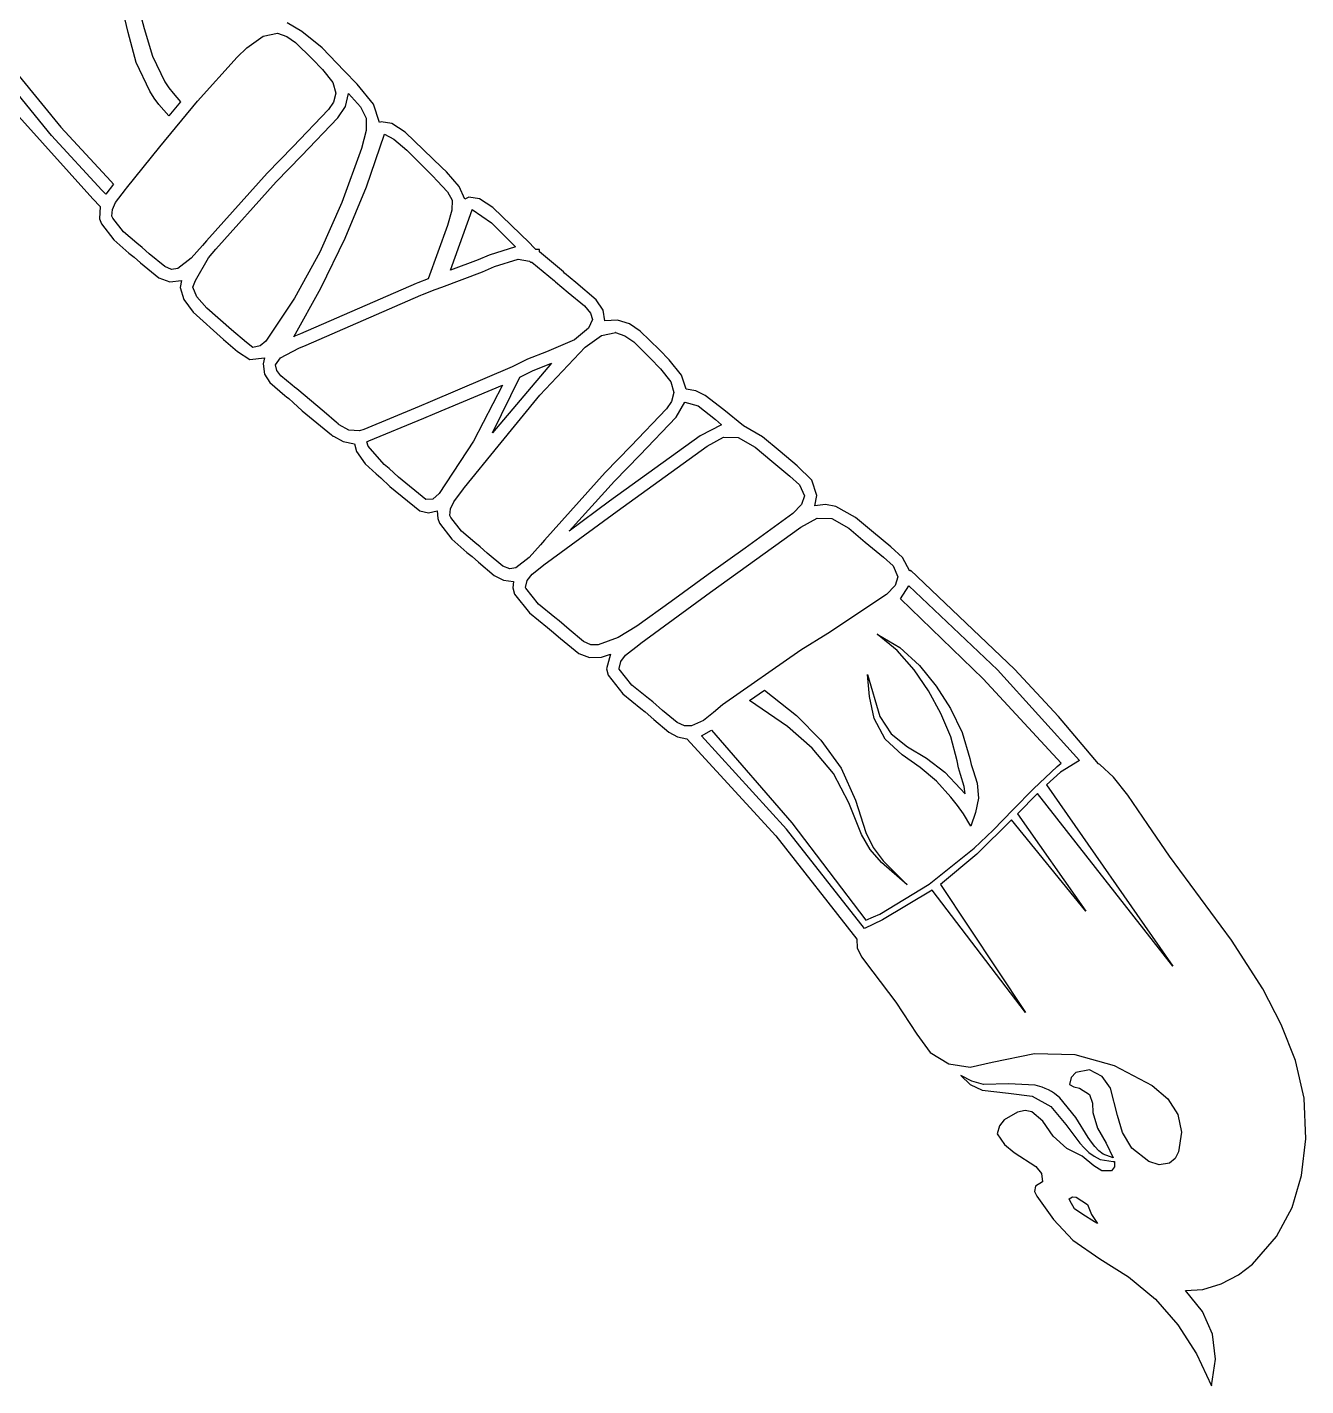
# Model space of a CAD drawing. Extents: x 0 to 178, y 0 to 161.
# Drawn here: x 89.5 to 156.6, y 0 to 71.3 of the extents above; entities that cross this region are included whole.
import ezdxf

# ---------------------------------------------------------------- set-up
doc = ezdxf.new("R2010")
doc.units = 0

msp = doc.modelspace()

# ---------------------------------------------------------------- linework, layer by layer
at = {"layer": 'Layer 1'}
for p, q in [((94.824556, 74.33319), (95.643818, 71.24776)), ((94.800109, 71.045905), (94.092409, 74.089525)), ((103.926586, 71.102127), (103.15014, 71.554391)), ((95.233884, 69.477505), (94.800109, 71.045905)), ((95.643818, 71.24776), (96.074112, 69.805362)), ((101.0418, 70.240761), (101.8986, 70.860445)), ((101.8986, 70.860445), (102.651, 71.0046)), ((102.651, 71.0046), (102.65016, 71.00459)), ((102.65016, 71.00459), (103.129787, 70.839378)), ((103.129787, 70.839378), (103.595586, 70.518155)), ((104.989165, 70.245659), (103.926586, 71.102127)), ((100.531291, 69.743985), (101.0418, 70.240761)), ((103.595586, 70.518155), (104.46758, 69.65511)), ((106.149776, 69.037277), (104.989165, 70.245659)), ((95.938759, 67.960765), (95.233884, 69.477505)), ((96.074112, 69.805362), (96.736048, 68.45351)), ((98.437754, 67.445396), (100.531291, 69.743985)), ((104.46758, 69.65511), (105.004344, 69.099979)), ((89.08986, 68.756991), (91.272263, 66.073547)), ((105.004344, 69.099979), (105.551178, 68.420352)), ((106.819791, 68.324729), (106.149776, 69.037277)), ((90.773412, 65.637693), (88.571249, 68.344552)), ((96.161799, 67.601965), (95.938759, 67.960765)), ((96.736048, 68.45351), (96.936107, 68.145405)), ((96.936107, 68.145405), (97.16351, 67.855394)), ((97.16351, 67.855394), (97.548037, 67.412622)), ((105.551178, 68.420352), (105.705324, 67.853477)), ((105.705324, 67.853477), (105.588339, 67.386056)), ((106.207529, 67.154972), (106.368, 67.8401)), ((106.368, 67.8401), (106.36723, 67.84003)), ((106.36723, 67.84003), (106.996413, 67.13469)), ((107.688298, 67.28927), (106.819791, 68.324729)), ((96.416346, 67.266121), (96.161799, 67.601965)), ((96.935299, 66.665256), (96.416346, 67.266121)), ((96.473361, 65.035505), (98.437754, 67.445396)), ((97.548037, 67.412622), (96.935299, 66.665256)), ((105.588339, 67.386056), (105.321782, 67.004789)), ((105.819163, 66.56818), (106.207529, 67.154972)), ((106.996413, 67.13469), (107.297569, 66.553783)), ((107.991951, 66.322969), (107.688298, 67.28927)), ((89.071388, 66.641118), (92.945378, 62.305738)), ((105.321782, 67.004789), (103.443652, 65.042329)), ((103.911793, 64.57465), (105.819163, 66.56818)), ((107.297569, 66.553783), (107.30527, 65.895929)), ((108.091516, 66.356494), (107.991951, 66.322969)), ((108.650593, 66.271603), (108.091516, 66.356494)), ((93.417568, 62.76946), (90.773412, 65.637693)), ((91.272263, 66.073547), (93.889961, 63.233605)), ((107.30527, 65.895929), (107.054088, 64.95975)), ((107.308851, 62.943593), (108.265, 65.7019)), ((108.26487, 65.70187), (108.268257, 65.711643)), ((108.265, 65.7019), (108.26487, 65.70187)), ((108.268257, 65.711643), (108.746468, 65.452456)), ((109.352579, 65.815071), (108.650593, 66.271603)), ((111.273356, 63.964544), (109.352579, 65.815071)), ((94.720531, 62.877105), (96.473361, 65.035505)), ((103.443652, 65.042329), (102.097642, 63.666429)), ((107.054088, 64.95975), (106.027606, 62.116054)), ((108.746468, 65.452456), (109.434464, 64.862103)), ((102.580323, 63.2137), (103.911793, 64.57465)), ((109.434464, 64.862103), (110.796967, 63.504693)), ((102.097642, 63.666429), (98.913742, 60.111889)), ((110.796967, 63.504693), (111.03249, 63.262465)), ((111.506658, 63.724619), (111.273356, 63.964544)), ((112.184914, 62.96707), (111.506658, 63.724619)), ((93.4177, 62.7694), (93.417568, 62.76946)), ((93.633757, 62.550461), (93.4177, 62.7694)), ((94.034442, 63.087953), (93.633757, 62.550461)), ((93.889961, 63.233605), (94.034442, 63.087953)), ((94.148386, 62.126987), (94.663661, 62.809488)), ((94.663661, 62.809488), (94.720531, 62.877105)), ((99.413703, 59.67831), (102.580323, 63.2137)), ((106.193151, 60.248599), (107.308851, 62.943593)), ((111.03249, 63.262465), (111.570595, 62.682795)), ((112.476618, 62.29968), (112.184914, 62.96707)), ((92.945378, 62.305738), (93.333862, 61.912405)), ((93.975079, 61.755163), (94.148386, 62.126987)), ((106.027606, 62.116054), (104.862441, 59.51188)), ((111.570595, 62.682795), (111.811998, 62.237651)), ((111.811998, 62.237651), (111.796131, 61.717137)), ((112.685646, 62.396174), (112.476618, 62.29968)), ((113.244711, 62.311299), (112.685646, 62.396174)), ((113.946696, 61.854783), (113.244711, 62.311299)), ((93.333862, 61.912405), (93.308781, 61.25487)), ((93.952648, 61.405718), (93.975079, 61.755163)), ((93.95273, 61.405314), (93.952648, 61.405718)), ((93.992918, 61.301832), (93.95273, 61.405314)), ((111.796131, 61.717137), (111.56243, 60.911355)), ((111.732803, 58.567801), (112.859, 61.7416)), ((112.859, 61.7416), (112.862353, 61.751337)), ((112.859, 61.7416), (112.859, 61.7416)), ((112.862353, 61.751337), (113.868931, 61.048331)), ((115.867446, 60.004274), (113.946696, 61.854783)), ((93.308781, 61.25487), (93.407254, 60.994627)), ((93.407254, 60.994627), (94.046105, 60.155754)), ((94.55871, 60.579641), (93.992918, 61.301832)), ((111.56243, 60.911355), (110.55191, 58.115335)), ((113.868931, 61.048331), (115.142013, 59.801317)), ((94.046105, 60.155754), (94.846164, 59.468917)), ((95.258428, 59.986282), (94.55871, 60.579641)), ((95.543108, 59.756858), (95.258428, 59.986282)), ((98.913742, 60.111889), (98.70225, 59.86453)), ((104.921001, 57.623831), (106.193151, 60.248599)), ((116.083947, 59.780909), (115.867446, 60.004274)), ((94.846164, 59.468917), (95.123614, 59.245471)), ((95.123614, 59.245471), (95.450709, 58.947422)), ((95.90534, 59.427909), (95.543108, 59.756858)), ((96.72513, 58.752817), (95.90534, 59.427909)), ((98.111577, 59.205966), (97.41287, 58.66337)), ((98.70225, 59.86453), (98.111577, 59.205966)), ((98.344378, 58.026779), (99.014353, 59.212999)), ((99.014353, 59.212999), (99.206577, 59.436203)), ((99.206577, 59.436203), (99.413703, 59.67831)), ((104.862441, 59.51188), (103.536539, 57.102916)), ((113.749073, 59.356041), (113.173653, 59.108078)), ((115.142013, 59.801317), (113.749073, 59.356041)), ((116.209, 59.6523), (116.083947, 59.780909)), ((116.398457, 59.652289), (116.209, 59.6523)), ((116.399428, 59.52554), (116.398457, 59.652289)), ((117.655688, 58.47564), (116.399428, 59.52554)), ((95.450709, 58.947422), (96.418261, 58.169709)), ((97.087443, 58.608949), (96.72513, 58.752817)), ((97.41287, 58.66337), (97.087443, 58.608949)), ((111.268548, 57.682554), (113.404288, 58.487798)), ((113.173653, 59.108078), (111.732803, 58.567801)), ((113.404288, 58.487798), (114.026195, 58.754828)), ((114.026195, 58.754828), (115.273405, 59.147029)), ((115.273405, 59.147029), (115.877, 59.0412)), ((115.877, 59.0412), (115.87751, 59.04124)), ((115.87751, 59.04124), (115.925335, 58.99059)), ((115.925335, 58.99059), (115.99, 58.9906)), ((115.99, 58.9906), (117.18123, 58.014578)), ((96.418261, 58.169709), (96.99251, 57.95444)), ((96.99251, 57.95444), (97.597569, 58.020557)), ((97.597569, 58.020557), (97.531086, 57.666727)), ((98.192102, 57.684622), (98.344378, 58.026779)), ((109.926646, 57.870158), (103.852686, 55.232918)), ((110.011429, 57.903522), (109.926646, 57.870158)), ((110.55191, 58.115335), (110.011429, 57.903522)), ((117.18123, 58.014578), (117.238465, 57.955769)), ((117.238465, 57.955769), (117.909287, 57.400991)), ((117.713123, 58.416588), (117.655688, 58.47564)), ((118.30987, 57.927568), (117.713123, 58.416588)), ((119.377734, 57.005839), (118.30987, 57.927568)), ((97.531086, 57.666727), (97.723277, 57.035829)), ((98.41101, 57.175371), (98.192102, 57.684622)), ((98.933837, 56.577816), (98.41101, 57.175371)), ((103.536539, 57.102916), (102.027848, 54.84485)), ((103.495503, 55.076197), (104.921001, 57.623831)), ((104.144494, 54.638809), (110.169534, 57.254319)), ((110.169534, 57.254319), (110.254113, 57.287765)), ((110.254113, 57.287765), (110.925259, 57.550796)), ((110.925259, 57.550796), (111.268548, 57.682554)), ((117.909287, 57.400991), (118.765381, 56.691681)), ((97.723277, 57.035829), (98.216978, 56.371232)), ((98.216978, 56.371232), (99.812316, 54.932177)), ((100.231152, 55.444262), (98.933837, 56.577816)), ((118.765381, 56.691681), (119.078659, 56.315877)), ((119.734989, 56.476559), (119.377734, 57.005839)), ((119.82867, 55.904958), (119.734989, 56.476559)), ((119.172857, 55.976581), (118.974088, 55.519187)), ((119.078659, 56.315877), (119.172857, 55.976581)), ((120.484427, 55.944946), (119.82867, 55.904958)), ((121.113918, 55.745567), (120.484427, 55.944946)), ((121.686806, 55.374355), (121.113918, 55.745567)), ((99.812316, 54.932177), (100.5444, 54.30405)), ((101.012326, 54.77158), (100.231152, 55.444262)), ((103.509157, 55.081974), (103.495503, 55.076197)), ((103.852686, 55.232918), (103.509157, 55.081974)), ((118.331824, 55.006257), (118.236822, 54.913273)), ((118.974088, 55.519187), (118.331824, 55.006257)), ((118.786725, 54.525426), (119.643091, 55.145153)), ((119.643091, 55.145153), (120.395, 55.2894)), ((120.395, 55.2894), (120.39494, 55.28938)), ((120.39494, 55.28938), (120.874509, 55.12424)), ((120.874509, 55.12424), (121.340245, 54.80306)), ((122.696637, 54.390316), (121.686806, 55.374355)), ((100.5444, 54.30405), (101.190584, 53.875211)), ((101.356865, 54.515661), (101.012326, 54.77158)), ((101.737856, 54.587514), (101.356865, 54.515661)), ((102.027848, 54.84485), (101.737856, 54.587514)), ((102.801152, 53.969519), (103.765823, 54.47199)), ((103.765823, 54.47199), (104.144494, 54.638809)), ((116.764752, 54.289145), (115.769423, 53.889267)), ((116.41636, 52.005083), (118.786725, 54.525426)), ((118.236822, 54.913273), (116.764752, 54.289145)), ((121.340245, 54.80306), (122.21203, 53.9401)), ((123.203146, 53.865629), (122.696637, 54.390316)), ((101.190584, 53.875211), (101.964284, 53.963346)), ((101.964284, 53.963346), (101.883904, 53.645465)), ((101.883904, 53.645465), (101.964317, 53.109165)), ((102.543698, 53.593475), (102.801152, 53.969519)), ((102.609263, 53.294017), (102.543698, 53.593475)), ((114.969671, 53.49848), (110.655731, 51.65089)), ((117.021712, 53.678537), (113.937212, 50.028637)), ((115.769423, 53.889267), (114.969671, 53.49848)), ((116.066695, 53.298169), (116.99045, 53.667107)), ((116.99045, 53.667107), (117.021712, 53.678537)), ((122.21203, 53.9401), (122.749115, 53.384758)), ((123.858829, 53.053141), (123.203146, 53.865629)), ((101.964317, 53.109165), (102.241207, 52.662864)), ((102.81633, 53.014455), (102.609263, 53.294017)), ((103.416921, 52.524315), (102.81633, 53.014455)), ((113.937212, 50.028637), (115.365, 52.9541)), ((115.364448, 52.95414), (116.066695, 53.298169)), ((115.365, 52.9541), (115.364448, 52.95414)), ((122.749115, 53.384758), (123.295932, 52.705118)), ((124.102827, 52.315569), (123.858829, 53.053141)), ((102.241207, 52.662864), (103.028314, 51.988565)), ((103.541974, 52.43206), (103.416921, 52.524315)), ((103.656404, 52.345663), (103.541974, 52.43206)), ((105.101614, 51.124913), (103.656404, 52.345663)), ((110.904165, 51.037646), (114.452245, 52.531036)), ((114.452245, 52.531036), (112.938195, 49.598917)), ((123.295932, 52.705118), (123.45008, 52.138255)), ((123.45008, 52.138255), (123.333105, 51.670846)), ((124.608497, 52.232784), (124.102827, 52.315569)), ((125.093253, 51.996274), (124.608497, 52.232784)), ((103.028314, 51.988565), (103.11847, 51.922)), ((103.11847, 51.922), (103.232332, 51.823606)), ((103.232332, 51.823606), (103.467776, 51.61967)), ((103.467776, 51.61967), (103.937043, 51.179765)), ((110.084392, 51.419084), (107.184442, 50.209924)), ((110.655731, 51.65089), (110.084392, 51.419084)), ((114.219125, 49.321496), (116.41636, 52.005083)), ((123.333105, 51.670846), (123.066553, 51.289568)), ((123.563936, 50.852925), (124.03, 51.6473)), ((124.03, 51.6473), (124.03074, 51.64735)), ((124.03074, 51.64735), (124.732165, 51.443661)), ((124.732165, 51.443661), (125.63344, 50.732764)), ((126.065657, 51.233479), (125.093253, 51.996274)), ((103.937043, 51.179765), (105.474223, 49.927785)), ((105.74267, 50.566379), (105.101614, 51.124913)), ((107.44402, 49.601239), (110.33319, 50.805959)), ((110.33319, 50.805959), (110.904165, 51.037646)), ((123.066553, 51.289568), (121.189033, 49.327748)), ((121.657206, 48.860045), (123.563936, 50.852925)), ((125.63344, 50.732764), (125.958026, 50.455058)), ((127.104047, 50.389861), (126.065657, 51.233479)), ((105.474223, 49.927785), (105.545515, 49.858313)), ((105.828099, 50.495976), (105.74267, 50.566379)), ((105.835854, 50.490241), (105.828099, 50.495976)), ((105.854151, 50.484343), (105.835854, 50.490241)), ((105.886101, 50.453121), (105.854151, 50.484343)), ((106.385248, 50.175445), (105.886101, 50.453121)), ((106.955261, 50.138874), (106.385248, 50.175445)), ((107.184442, 50.209924), (106.955261, 50.138874)), ((125.958026, 50.455058), (124.829846, 49.877985)), ((128.106605, 49.815358), (127.104047, 50.389861)), ((105.545515, 49.858313), (105.573828, 49.858999)), ((105.573828, 49.858999), (105.575, 49.859)), ((105.575, 49.859), (105.577182, 49.85904)), ((105.577182, 49.85904), (106.099568, 49.576904)), ((106.099568, 49.576904), (106.681, 49.4568)), ((106.681, 49.4568), (106.795712, 49.050987)), ((107.336493, 49.561576), (107.44402, 49.601239)), ((107.398018, 49.324639), (107.336493, 49.561576)), ((108.249228, 48.372893), (107.398018, 49.324639)), ((112.938195, 49.598917), (111.133, 46.8365)), ((112.465245, 47.161796), (114.219125, 49.321496)), ((121.189033, 49.327748), (119.842553, 47.951088)), ((124.829846, 49.877985), (120.074266, 46.441475)), ((120.469568, 45.910742), (125.201798, 49.330532)), ((125.201798, 49.330532), (126.061725, 49.795742)), ((126.061725, 49.795742), (126.827, 49.7893)), ((126.827, 49.7893), (127.723993, 49.276343)), ((126.827, 49.7893), (126.827, 49.7893)), ((127.723993, 49.276343), (128.58876, 48.54985)), ((129.027457, 49.044861), (128.106605, 49.815358)), ((106.795712, 49.050987), (107.242657, 48.403926)), ((120.325296, 47.498405), (121.657206, 48.860045)), ((128.58876, 48.54985), (129.542366, 47.757811)), ((129.928914, 48.294588), (129.027457, 49.044861)), ((107.242657, 48.403926), (107.819722, 47.869657)), ((107.819722, 47.869657), (108.063446, 47.658247)), ((108.505232, 48.150657), (108.249228, 48.372893)), ((108.989364, 47.697061), (108.505232, 48.150657)), ((119.842553, 47.951088), (116.658453, 44.396628)), ((130.692395, 47.540797), (129.928914, 48.294588)), ((108.063446, 47.658247), (108.532499, 47.218585)), ((108.532499, 47.218585), (110.123239, 45.937015)), ((110.429364, 46.523361), (108.989364, 47.697061)), ((111.893052, 46.411389), (112.40805, 47.093656)), ((112.40805, 47.093656), (112.465245, 47.161796)), ((117.948456, 44.868835), (120.325296, 47.498405)), ((129.542366, 47.757811), (130.045098, 47.303104)), ((130.045098, 47.303104), (130.299302, 46.726331)), ((130.960474, 46.740808), (130.692395, 47.540797)), ((110.796096, 46.553636), (110.429364, 46.523361)), ((111.133268, 46.83656), (110.796096, 46.553636)), ((111.133, 46.8365), (111.133268, 46.83656)), ((111.719859, 46.039728), (111.893052, 46.411389)), ((120.074266, 46.441475), (117.948456, 44.868835)), ((130.299302, 46.726331), (130.153121, 46.270887)), ((130.856264, 46.197985), (130.960474, 46.740808)), ((110.123239, 45.937015), (110.575469, 45.834049)), ((110.575469, 45.834049), (111.028494, 45.933459)), ((111.028494, 45.933459), (111.053013, 45.539723)), ((111.69744, 45.690496), (111.719859, 46.039728)), ((111.737832, 45.586246), (111.69744, 45.690496)), ((116.815708, 43.236862), (120.469568, 45.910742)), ((129.69767, 45.797327), (127.19546, 43.982377)), ((130.153121, 46.270887), (129.69767, 45.797327)), ((131.41038, 46.265825), (130.856264, 46.197985)), ((131.958224, 46.158522), (131.41038, 46.265825)), ((132.991144, 45.581004), (131.958224, 46.158522)), ((111.053013, 45.539723), (111.151447, 45.279401)), ((111.151447, 45.279401), (111.790076, 44.440759)), ((112.303325, 44.864481), (111.737832, 45.586246)), ((125.378736, 41.656906), (130.110846, 45.076586)), ((130.110846, 45.076586), (130.970731, 45.541711)), ((130.970731, 45.541711), (131.736, 45.5353)), ((131.736, 45.5353), (132.633046, 45.022367)), ((131.736, 45.5353), (131.736, 45.5353)), ((132.633046, 45.022367), (133.49791, 44.29581)), ((133.936604, 44.790942), (132.991144, 45.581004)), ((111.790076, 44.440759), (112.589827, 43.754051)), ((113.002612, 44.271416), (112.303325, 44.864481)), ((113.287938, 44.041507), (113.002612, 44.271416)), ((116.658453, 44.396628), (116.4466, 44.148868)), ((133.49791, 44.29581), (134.451394, 43.503853)), ((134.838063, 44.040629), (133.936604, 44.790942)), ((112.589827, 43.754051), (112.867881, 43.530161)), ((112.867881, 43.530161), (113.194852, 43.232191)), ((113.65017, 43.712518), (113.287938, 44.041507)), ((114.469904, 43.037571), (113.65017, 43.712518)), ((116.4466, 44.148868), (115.856208, 43.490416)), ((127.19546, 43.982377), (125.24851, 42.591537)), ((135.450842, 43.490796), (134.838063, 44.040629)), ((113.194852, 43.232191), (114.02543, 42.538708)), ((114.83221, 42.89372), (114.469904, 43.037571)), ((115.15762, 42.948108), (114.83221, 42.89372)), ((115.856208, 43.490416), (115.15762, 42.948108)), ((116.009508, 42.609997), (116.698086, 43.154423)), ((116.698086, 43.154423), (116.815708, 43.236862)), ((134.451394, 43.503853), (134.954067, 43.049199)), ((134.954067, 43.049199), (135.208209, 42.472493)), ((135.831484, 42.760779), (135.450842, 43.490796)), ((135.879549, 42.81446), (135.831484, 42.760779)), ((141.321872, 37.6175), (135.879549, 42.81446)), ((114.02543, 42.538708), (114.515103, 42.294764)), ((114.515103, 42.294764), (115.034662, 42.229711)), ((115.034662, 42.229711), (115.000166, 41.89939)), ((115.661796, 41.914803), (115.756442, 42.279979)), ((115.756442, 42.279979), (116.009508, 42.609997)), ((125.24851, 42.591537), (123.30301, 41.180537)), ((135.208209, 42.472493), (135.062038, 42.01728)), ((115.000166, 41.89939), (115, 41.8992)), ((115, 41.8992), (115.091722, 41.555911)), ((115.091722, 41.555911), (115.864977, 40.57271)), ((115.674804, 41.869283), (115.661796, 41.914803)), ((116.341319, 41.033106), (115.674804, 41.869283)), ((121.724716, 38.982906), (125.378736, 41.656906)), ((134.606658, 41.543286), (131.539768, 39.501406)), ((135.062038, 42.01728), (134.606658, 41.543286)), ((135.346278, 41.322212), (135.79, 42.0044)), ((135.789548, 42.00444), (140.434726, 37.579716)), ((135.79, 42.0044), (135.789548, 42.00444)), ((117.207274, 40.332913), (116.341319, 41.033106)), ((123.30301, 41.180537), (121.50235, 39.872457)), ((139.679122, 37.119125), (135.346278, 41.322212)), ((115.864977, 40.57271), (116.808722, 39.804411)), ((117.428903, 40.165208), (117.207274, 40.332913)), ((117.94656, 39.710399), (117.428903, 40.165208)), ((116.808722, 39.804411), (117.027523, 39.638927)), ((117.027523, 39.638927), (117.494248, 39.227095)), ((118.707504, 39.075294), (117.94656, 39.710399)), ((120.53384, 39.288834), (119.47417, 38.894213)), ((121.50235, 39.872457), (120.53384, 39.288834)), ((131.539768, 39.501406), (130.115888, 38.614487)), ((135.169924, 38.607548), (134.120842, 39.464519)), ((134.120842, 39.464519), (135.310759, 38.753053)), ((117.494248, 39.227095), (118.461271, 38.452753)), ((119.091362, 38.898116), (118.707504, 39.075294)), ((119.47417, 38.894213), (119.091362, 38.898116)), ((120.918729, 38.356092), (121.607137, 38.900466)), ((121.607137, 38.900466), (121.724716, 38.982906)), ((130.115888, 38.614487), (126.010818, 35.745077)), ((136.065292, 37.591039), (135.169924, 38.607548)), ((135.310759, 38.753053), (136.338, 37.822)), ((118.461271, 38.452753), (119.025967, 38.233489)), ((119.025967, 38.233489), (119.645988, 38.255122)), ((119.645988, 38.255122), (120.11974, 38.404417)), ((120.11974, 38.404417), (119.90914, 37.645502)), ((120.570887, 37.661096), (120.665662, 38.026172)), ((120.665662, 38.026172), (120.918729, 38.356092)), ((136.338, 37.822), (136.33805, 37.82196)), ((136.33805, 37.82196), (137.216364, 36.73801)), ((119.90914, 37.645502), (119.909, 37.6452)), ((119.909, 37.6452), (120.000722, 37.301911)), ((120.000722, 37.301911), (120.773666, 36.31894)), ((120.583813, 37.615331), (120.570887, 37.661096)), ((121.250081, 36.779347), (120.583813, 37.615331)), ((133.710505, 36.182831), (133.616071, 37.346151)), ((133.616071, 37.346151), (134.258174, 35.143801)), ((136.818068, 36.476919), (136.065292, 37.591039)), ((143.776358, 32.686052), (139.679122, 37.119125)), ((140.434726, 37.579716), (144.744308, 32.82752)), ((143.636587, 35.130972), (141.321872, 37.6175)), ((122.115743, 36.079321), (121.250081, 36.779347)), ((127.424, 35.9698), (128.20606, 36.528377)), ((128.20606, 36.528377), (129.88901, 35.181357)), ((137.463648, 35.295389), (136.818068, 36.476919)), ((137.216364, 36.73801), (137.962113, 35.56136)), ((120.773666, 36.31894), (121.717162, 35.550781)), ((122.337897, 35.911213), (122.115743, 36.079321)), ((122.855636, 35.456271), (122.337897, 35.911213)), ((126.010818, 35.745077), (125.532096, 35.351823)), ((129.40818, 34.613367), (127.424, 35.9698)), ((127.424, 35.9698), (127.424, 35.9698)), ((133.970748, 35.028081), (133.710505, 36.182831)), ((121.717162, 35.550781), (121.936488, 35.384851)), ((121.936488, 35.384851), (122.403331, 34.972979)), ((122.403331, 34.972979), (123.19442, 34.309613)), ((123.616478, 34.821392), (122.855636, 35.456271)), ((125.532096, 35.351823), (125.000302, 34.927107)), ((129.88901, 35.181357), (131.169116, 33.889878)), ((134.540594, 33.954271), (133.970748, 35.028081)), ((134.258174, 35.143801), (134.860656, 34.226224)), ((137.987404, 34.074639), (137.463648, 35.295389)), ((137.962113, 35.56136), (138.581615, 34.289223)), ((145.737909, 32.65976), (143.636587, 35.130972)), ((123.19442, 34.309613), (123.646116, 34.066726)), ((124.000301, 34.644277), (123.616478, 34.821392)), ((124.383076, 34.640367), (124.000301, 34.644277)), ((125.000302, 34.927107), (124.383076, 34.640367)), ((124.899496, 34.12226), (125.428098, 34.420634)), ((125.428098, 34.420634), (129.634994, 29.557508)), ((130.711512, 33.471122), (129.40818, 34.613367)), ((138.581615, 34.289223), (138.991663, 32.93498)), ((123.646116, 34.066726), (124.135851, 33.957169)), ((124.135851, 33.957169), (128.796854, 28.87688)), ((129.367689, 29.227268), (124.899496, 34.12226)), ((131.169116, 33.889878), (132.23491, 32.416557)), ((135.428521, 33.121236), (134.540594, 33.954271)), ((134.860656, 34.226224), (135.719458, 33.541226)), ((135.719458, 33.541226), (136.708082, 32.943025)), ((138.322088, 32.802139), (137.987404, 34.074639)), ((131.82303, 32.141487), (130.711512, 33.471122)), ((136.38689, 32.456552), (135.428521, 33.121236)), ((136.708082, 32.943025), (137.676753, 32.206688)), ((138.991663, 32.93498), (139.062873, 32.61601)), ((144.744308, 32.82752), (143.744128, 32.223503)), ((132.642885, 30.609867), (131.82303, 32.141487)), ((132.23491, 32.416557), (132.984576, 30.749357)), ((137.231233, 31.749981), (136.38689, 32.456552)), ((137.676753, 32.206688), (138.49347, 31.348126)), ((138.392812, 32.451298), (138.322088, 32.802139)), ((138.488903, 32.0986), (138.392812, 32.451298)), ((138.687833, 31.463363), (138.488903, 32.0986)), ((139.062873, 32.61601), (139.153915, 32.310163)), ((139.153915, 32.310163), (139.372919, 31.641523)), ((142.322385, 31.346432), (143.566845, 32.509542)), ((143.744128, 32.223503), (143.007994, 31.545854)), ((143.566845, 32.509542), (143.776358, 32.686052)), ((145.733142, 32.655882), (145.737909, 32.65976)), ((145.810451, 32.611046), (145.733142, 32.655882)), ((146.52354, 31.952983), (145.810451, 32.611046)), ((137.980174, 30.896186), (137.231233, 31.749981)), ((138.742765, 31.071323), (138.687833, 31.463363)), ((139.372919, 31.641523), (139.448735, 30.84597)), ((143.007994, 31.545854), (149.642954, 22.022334)), ((147.280782, 31.000011), (146.52354, 31.952983)), ((132.984576, 30.749357), (133.5287, 29.045597)), ((138.34588, 30.468924), (137.980174, 30.896186)), ((138.49347, 31.348126), (138.742765, 31.071323)), ((139.448735, 30.84597), (139.279656, 30.093879)), ((141.259485, 30.251782), (142.322385, 31.346432)), ((142.541684, 31.095404), (141.483024, 30.026244)), ((149.642954, 22.022334), (142.541684, 31.095404)), ((148.335001, 29.461076), (147.280782, 31.000011)), ((133.306073, 28.939477), (132.642885, 30.609867)), ((138.649703, 30.020092), (138.34588, 30.468924)), ((139.041743, 29.387915), (138.649703, 30.020092)), ((139.279656, 30.093879), (139.041743, 29.387915)), ((140.205305, 29.166062), (141.259485, 30.251782)), ((141.483024, 30.026244), (145.076614, 24.922544)), ((129.634994, 29.557508), (133.531538, 24.442344)), ((141.172284, 29.707164), (139.360234, 27.905454)), ((145.076614, 24.922544), (141.172284, 29.707164)), ((149.464391, 27.804016), (148.335001, 29.461076)), ((128.796854, 28.87688), (133.048361, 23.449269)), ((133.458866, 24.01306), (129.367689, 29.227268)), ((133.75962, 28.158734), (133.306073, 28.939477)), ((133.5287, 29.045597), (133.915637, 28.259634)), ((139.206301, 28.218677), (140.205305, 29.166062)), ((134.342393, 27.469067), (133.75962, 28.158734)), ((133.915637, 28.259634), (134.433673, 27.553167)), ((136.850032, 26.327594), (139.206301, 28.218677)), ((139.360234, 27.905454), (137.439054, 26.322304)), ((135.689043, 26.304257), (134.342393, 27.469067)), ((134.433673, 27.553167), (135.689043, 26.304257)), ((152.712441, 23.402766), (149.464391, 27.804016)), ((134.261451, 24.769567), (136.850032, 26.327594)), ((137.009, 26.0137), (134.40617, 24.45664)), ((141.914074, 19.592224), (137.009, 26.0137)), ((137.439054, 26.322304), (141.914074, 19.592224)), ((134.40617, 24.45664), (133.458866, 24.01306)), ((133.531538, 24.442344), (133.928181, 24.621118)), ((133.928181, 24.621118), (134.261451, 24.769567)), ((133.048361, 23.449269), (133.077374, 22.985848)), ((133.077374, 22.985848), (133.292181, 22.524529)), ((154.370471, 20.845736), (152.712441, 23.402766)), ((133.292181, 22.524529), (133.886891, 21.741719)), ((133.886891, 21.741719), (135.106889, 20.14424)), ((155.33313, 18.963572), (154.370471, 20.845736)), ((135.106889, 20.14424), (136.197131, 18.455539)), ((156.084682, 17.071068), (155.33313, 18.963572)), ((136.197131, 18.455539), (136.898799, 17.499397)), ((136.898799, 17.499397), (137.877943, 16.905396)), ((140.162851, 16.990659), (142.371773, 17.447768)), ((142.371773, 17.447768), (144.50304, 17.389994)), ((144.50304, 17.389994), (146.561937, 16.824747)), ((137.877943, 16.905396), (139.008112, 16.720247)), ((139.008112, 16.720247), (140.162851, 16.990659)), ((144.544887, 16.446361), (144.304354, 16.189755)), ((145.268984, 16.584438), (144.544887, 16.446361)), ((145.940123, 16.24594), (145.268984, 16.584438)), ((146.561937, 16.824747), (148.553751, 15.759439)), ((156.542076, 15.094598), (156.084682, 17.071068)), ((139.083089, 15.989359), (138.517608, 16.292217)), ((138.517608, 16.292217), (139.011512, 15.819256)), ((139.011512, 15.819256), (139.625748, 15.51868)), ((139.703708, 15.827115), (139.083089, 15.989359)), ((141.015628, 15.857327), (139.703708, 15.827115)), ((142.417578, 15.783613), (141.015628, 15.857327)), ((142.774479, 15.678674), (142.417578, 15.783613)), ((144.304354, 16.189755), (144.213394, 15.820311)), ((144.213394, 15.820311), (144.447043, 15.688779)), ((146.372444, 15.631036), (145.940123, 16.24594)), ((148.553751, 15.759439), (149.370455, 15.064066)), ((139.625748, 15.51868), (141.015098, 15.368504)), ((141.015098, 15.368504), (142.252528, 15.21029)), ((142.252528, 15.21029), (143.238245, 14.66419)), ((142.947315, 15.613727), (142.774479, 15.678674)), ((143.112999, 15.532258), (142.947315, 15.613727)), ((143.275333, 15.445051), (143.112999, 15.532258)), ((143.424823, 15.344275), (143.275333, 15.445051)), ((143.707609, 15.121918), (143.424823, 15.344275)), ((144.547267, 14.089918), (143.707609, 15.121918)), ((144.447043, 15.688779), (144.746641, 15.634471)), ((144.746641, 15.634471), (145.2725, 15.289567)), ((145.2725, 15.289567), (145.423993, 14.84162)), ((146.734876, 14.195116), (146.372444, 15.631036)), ((149.370455, 15.064066), (149.896856, 14.252144)), ((156.622261, 12.960536), (156.542076, 15.094598)), ((141.490019, 14.375306), (140.791088, 13.955792)), ((141.898868, 14.46239), (141.490019, 14.375306)), ((142.24699, 14.387798), (141.898868, 14.46239)), ((142.816839, 13.888473), (142.24699, 14.387798)), ((143.238245, 14.66419), (144.02947, 13.727577)), ((145.423993, 14.84162), (145.448406, 14.348921)), ((145.448406, 14.348921), (145.694096, 13.52969)), ((140.549928, 13.640833), (140.423719, 13.232226)), ((140.791088, 13.955792), (140.549928, 13.640833)), ((143.354422, 13.102429), (142.816839, 13.888473)), ((144.02947, 13.727577), (144.760805, 12.73089)), ((145.196522, 13.033848), (144.547267, 14.089918)), ((147.007852, 13.304272), (146.734876, 14.195116)), ((149.896856, 14.252144), (150.09895, 13.324916)), ((140.423719, 13.232226), (140.799026, 12.662372)), ((144.073739, 12.466923), (143.354422, 13.102429)), ((145.278113, 12.911544), (145.196522, 13.033848)), ((145.365562, 12.794729), (145.278113, 12.911544)), ((145.694096, 13.52969), (146.135789, 12.741171)), ((147.494762, 12.481346), (147.007852, 13.304272)), ((150.09895, 13.324916), (149.942731, 12.283629)), ((156.39577, 11.044865), (156.622261, 12.960536)), ((140.799026, 12.662372), (141.307228, 12.253321)), ((141.307228, 12.253321), (142.444019, 11.513406)), ((144.875187, 12.059654), (144.073739, 12.466923)), ((144.760805, 12.73089), (144.985905, 12.486362)), ((144.985905, 12.486362), (145.233414, 12.254353)), ((145.233414, 12.254353), (145.508321, 12.050456)), ((145.551442, 12.55957), (145.365562, 12.794729)), ((145.756146, 12.344607), (145.551442, 12.55957)), ((145.978221, 12.16955), (145.756146, 12.344607)), ((146.518095, 11.969531), (145.978221, 12.16955)), ((146.135789, 12.741171), (146.518095, 11.969531)), ((148.379437, 11.774206), (147.494762, 12.481346)), ((149.942731, 12.283629), (149.764792, 11.936462)), ((142.444019, 11.513406), (142.7465, 11.152591)), ((145.494148, 11.542561), (144.875187, 12.059654)), ((145.918002, 11.284455), (145.494148, 11.542561)), ((145.508321, 12.050456), (145.824909, 11.881741)), ((145.824909, 11.881741), (146.51528, 11.777731)), ((146.583687, 11.488876), (146.420118, 11.27828)), ((146.51528, 11.777731), (146.57409, 11.777531)), ((146.57409, 11.777531), (146.583687, 11.488876)), ((148.91656, 11.609825), (148.379437, 11.774206)), ((149.460052, 11.692902), (148.91656, 11.609825)), ((149.764792, 11.936462), (149.460052, 11.692902)), ((142.797079, 10.716411), (142.432465, 10.480928)), ((142.7465, 11.152591), (142.797079, 10.716411)), ((146.420118, 11.27828), (145.918002, 11.284455)), ((155.910815, 9.359332), (156.39577, 11.044865)), ((142.432465, 10.480928), (142.386783, 10.205744)), ((142.386783, 10.205744), (142.508241, 9.954626)), ((142.508241, 9.954626), (143.369872, 8.732447)), ((144.206584, 9.81656), (144.367243, 9.928916)), ((144.229484, 9.724747), (144.206584, 9.81656)), ((144.484031, 9.300313), (144.229484, 9.724747)), ((144.367243, 9.928916), (144.573473, 9.899321)), ((144.90895, 8.987682), (144.484031, 9.300313)), ((144.573473, 9.899321), (145.166421, 9.51956)), ((145.166421, 9.51956), (145.377145, 8.99568)), ((155.083851, 7.83106), (155.910815, 9.359332)), ((143.369872, 8.732447), (144.396311, 7.644996)), ((145.5288, 8.616484), (144.90895, 8.987682)), ((145.377145, 8.99568), (145.685775, 8.514658)), ((145.529, 8.61648), (145.5288, 8.616484)), ((145.685775, 8.514658), (145.529, 8.61648)), ((144.396311, 7.644996), (145.805758, 6.665411)), ((153.831331, 6.387176), (155.083851, 7.83106)), ((145.805758, 6.665411), (147.317261, 5.725886)), ((147.317261, 5.725886), (148.729409, 4.544336)), ((152.181238, 5.356513), (153.089987, 5.821793)), ((153.089987, 5.821793), (153.831331, 6.387176)), ((150.302401, 4.996256), (151.215303, 5.058835)), ((151.204971, 3.906537), (150.302401, 4.996256)), ((151.215303, 5.058835), (152.181238, 5.356513)), ((148.729409, 4.544336), (149.911543, 3.194172)), ((151.732271, 2.706034), (151.204971, 3.906537)), ((149.911543, 3.194172), (150.885583, 1.6785)), ((151.887399, 1.401685), (151.732271, 2.706034)), ((150.885583, 1.6785), (151.673451, 0.000426)), ((151.673451, 0.000426), (151.887399, 1.401685))]:
    msp.add_line(p, q, dxfattribs=at)

doc.saveas('drawing.dxf')
